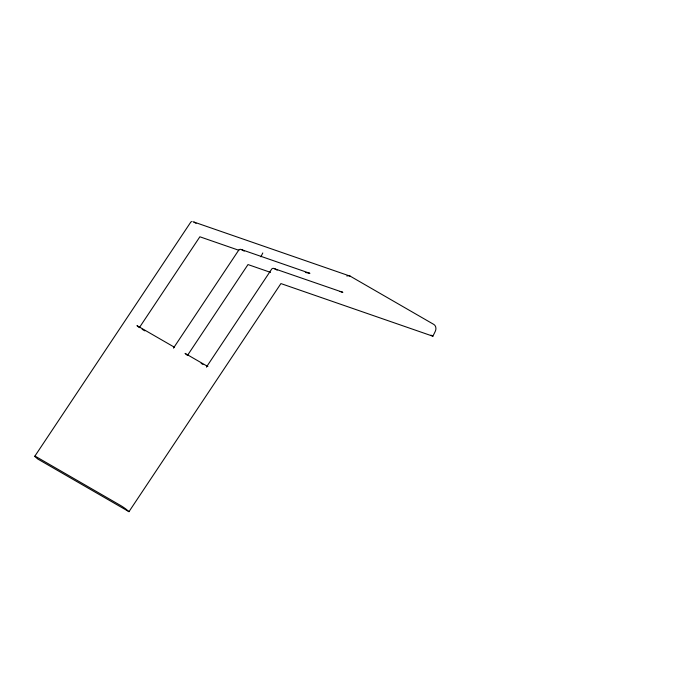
<?xml version="1.0" encoding="UTF-8"?>
<svg xmlns="http://www.w3.org/2000/svg" width="696" height="696" viewBox="0 0 696 696"><rect width="100%" height="100%" fill="white"/><g stroke="black" fill="none" stroke-linecap="round" stroke-linejoin="round"><path stroke-width="1.04" d="M260.896 256.798L262.792 252.961M128.969 511.673L126.594 509.62A5.377 0.487 33.7 0 0 120.417 505.374L36.845 457.124A5.377 0.487 33.7 0 0 35.418 456.985L37.793 459.038L128.969 511.673L280.923 283.577L432.877 336.212L435.252 331.418A5.377 4.359 -70.9 0 0 433.825 324.432L350.245 276.181L193.549 221.894L196.081 223.355M34.852 456.167L190.861 221.989L192.096 221.485M174.104 347.269L173.513 348.043L238.98 249.768L240.216 249.264L241.669 249.673L309.92 273.319L305.344 272.449M340.074 291.459L342.85 292.329L273.137 268.273L271.901 268.778L206.434 367.044L207.025 366.27L207.869 366.557L185.075 353.394L187.45 355.447L247.994 264.567L270.57 272.388M238.876 250.29L199.874 236.788L139.331 327.668L136.964 325.615L174.026 347.008M430.998 335.133L432.877 336.212M241.669 249.673L244.2 251.134M274.589 268.682L277.121 270.144M142.114 329.278L144.89 330.878M201.127 363.347L202.954 364.4M346.869 276.034A5.377 4.359 -70.9 0 1 350.245 276.181"/></g></svg>
